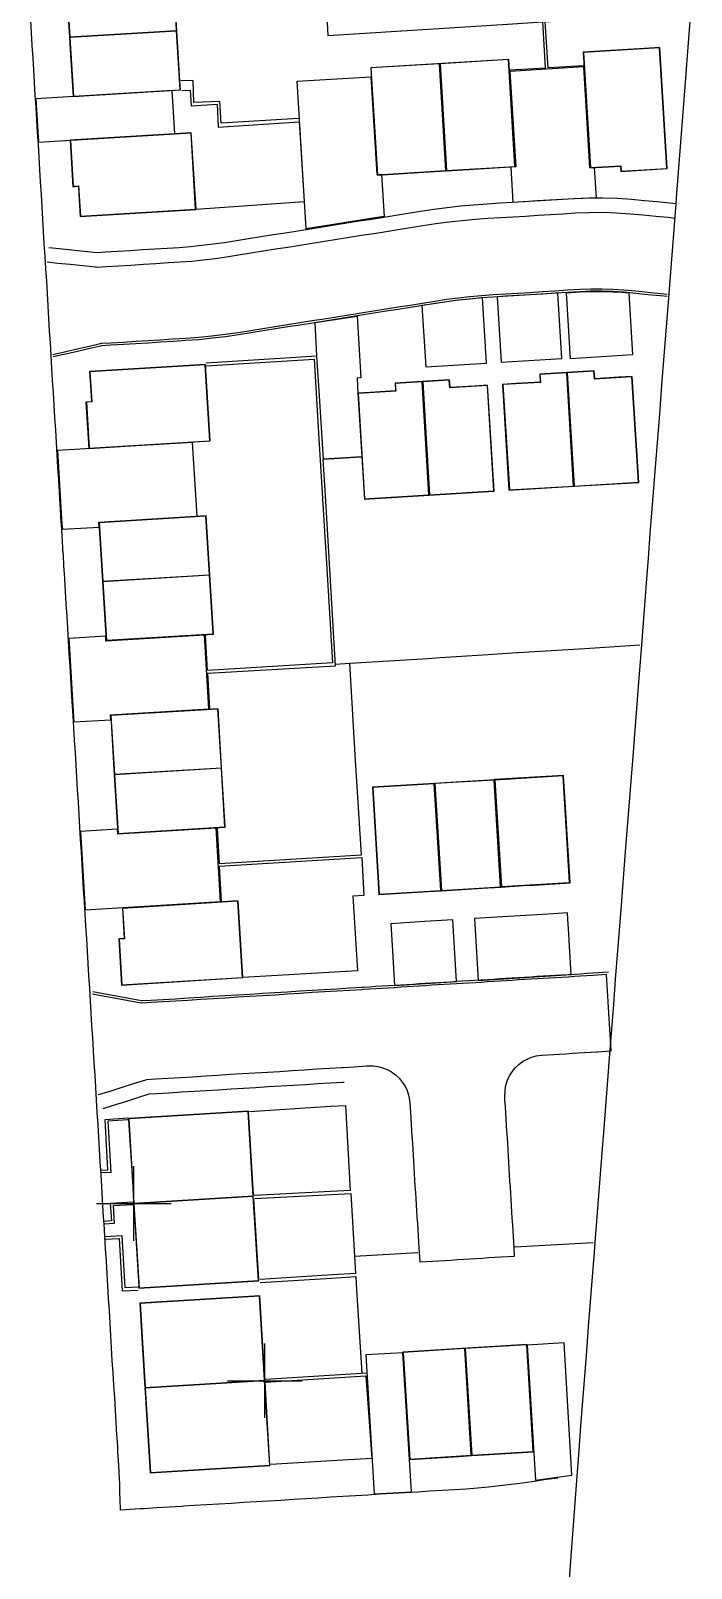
# Model space of a CAD drawing. Header units: metres. Extents: x 347065 to 347457, y 390101 to 390553.
# Drawn here: x 347392.6 to 347445.7, y 390276.9 to 390400.6 of the extents above; entities that cross this region are included whole.
import ezdxf

# ---------------------------------------------------------------- set-up
doc = ezdxf.new("R2010")
doc.units = ezdxf.units.M
doc.header["$PDMODE"] = 2
doc.header["$PDSIZE"] = 3
for name, color, linetype in [('3D_LINES', 130, 'Continuous'), ('PLOTS EXTERNAL LEVEL', 3, 'Continuous'), ('PLOTS FFL', 1, 'Continuous')]:
    doc.layers.add(name, color=color, linetype=linetype)
doc.layers.add('MVK ELEVATED PLOTS EXT LEVEL', color=3, linetype='Continuous', true_color=0x00ff00)

msp = doc.modelspace()

# ---------------------------------------------------------------- linework, layer by layer
at = {"layer": '3D_LINES'}
for points in [[(347403.37, 390405.41, 48.72), (347403.16, 390408.76, 48.88), (347415.99, 390409.53, 49.35), (347416.47, 390400.26, 48.9), (347430.9, 390401.17, 48.9), (347433.72, 390401.35, 48.9), (347433.86, 390399.04, 48.78), (347433.94, 390397.63, 48.78), (347431.12, 390397.46, 48.78)], [(347445.69, 390402.79, 49.32), (347445.31, 390397.93, 49.57), (347445.22, 390396.81, 49.51), (347444.47, 390387.18, 49.01), (347444.44, 390386.72, 48.99), (347443.77, 390378.13, 49.01), (347443.62, 390376.14, 48.98), (347443.46, 390374.14, 48.94), (347443.31, 390372.15, 48.89), (347443.15, 390370.16, 48.85), (347442.99, 390368.16, 48.81), (347442.84, 390366.17, 48.78), (347442.68, 390364.17, 48.75), (347442.53, 390362.18, 48.65), (347442.37, 390360.19, 48.54), (347442.22, 390358.19, 48.43), (347442.06, 390356.2, 48.33), (347441.68, 390351.22, 48.09), (347441.6, 390350.22, 48.04), (347441.44, 390348.22, 47.94), (347440.98, 390342.24, 47.64), (347440.82, 390340.25, 47.56), (347440.67, 390338.25, 47.56), (347440.51, 390336.26, 47.56), (347440.36, 390334.26, 47.59), (347440.05, 390330.28, 47.64), (347439.89, 390328.28, 47.63), (347439.74, 390326.29, 47.54), (347439.58, 390324.29, 47.52), (347439.43, 390322.3, 47.53), (347439.27, 390320.31, 47.5), (347439.12, 390318.31, 47.45), (347438.65, 390312.33, 47.25), (347438.5, 390310.34, 47.18), (347437.94, 390303.15, 46.92), (347437.88, 390302.36, 46.89), (347437.72, 390300.37, 46.81), (347437.57, 390298.37, 46.72), (347437.41, 390296.38, 46.65), (347437.26, 390294.39, 46.61), (347437.1, 390292.39, 46.62), (347436.95, 390290.4, 46.63), (347436.79, 390288.4, 46.64), (347436.64, 390286.41, 46.65), (347436.45, 390283.99, 46.66), (347435.42, 390269.93, 46.7)], [(347437.01, 390397.81, 49.08), (347434.19, 390397.64, 49.08), (347433.93, 390401.36, 49.19), (347445.56, 390402.07, 49.19)], [(347434.95, 390284.19, 46.63), (347434.03, 390284.06, 46.64), (347433.05, 390283.92, 46.65), (347432.11, 390283.78, 46.67), (347431.2, 390283.66, 46.68), (347430.3, 390283.55, 46.68), (347429.39, 390283.46, 46.69), (347428.49, 390283.38, 46.69), (347427.58, 390283.3, 46.69), (347426.66, 390283.24, 46.69), (347425.67, 390283.18, 46.68), (347424.67, 390283.12, 46.68), (347423.67, 390283.06, 46.67), (347422.67, 390283, 46.66), (347421.68, 390282.94, 46.64), (347420.68, 390282.88, 46.63), (347419.68, 390282.82, 46.61), (347418.68, 390282.76, 46.59), (347417.68, 390282.7, 46.57), (347416.68, 390282.64, 46.54), (347415.69, 390282.58, 46.51), (347414.69, 390282.51, 46.48), (347413.69, 390282.45, 46.45), (347412.69, 390282.39, 46.42), (347411.69, 390282.33, 46.38), (347410.7, 390282.27, 46.35), (347409.7, 390282.21, 46.32), (347408.7, 390282.15, 46.28), (347407.7, 390282.09, 46.25), (347406.7, 390282.03, 46.22), (347405.7, 390281.97, 46.18), (347404.88, 390281.92, 46.18), (347404.71, 390281.91, 46.18), (347403.71, 390281.85, 46.17), (347403.69, 390281.84, 46.17), (347402.71, 390281.79, 46.16), (347401.71, 390281.72, 46.16), (347401.69, 390281.72, 46.16), (347401.37, 390281.7, 46.15), (347399.78, 390281.61, 46.14), (347399.75, 390282.51, 46.14), (347399.74, 390282.91, 46.13), (347399.73, 390283.51, 46.13), (347399.72, 390283.66, 46.13), (347399.71, 390284.18, 46.15), (347399.68, 390284.66, 46.16), (347399.62, 390285.66, 46.19), (347399.58, 390286.25, 46.21), (347399.56, 390286.66, 46.23), (347399.51, 390287.45, 46.25), (347399.5, 390287.66, 46.26), (347399.44, 390288.66, 46.3), (347399.38, 390289.65, 46.34), (347399.32, 390290.65, 46.38), (347399.25, 390291.65, 46.42), (347399.19, 390292.65, 46.46), (347399.13, 390293.65, 46.5), (347399.07, 390294.65, 46.54), (347399.01, 390295.64, 46.58), (347398.95, 390296.64, 46.62), (347398.89, 390297.64, 46.66), (347398.83, 390298.64, 46.7), (347398.77, 390299.64, 46.74), (347398.71, 390300.63, 46.78), (347398.65, 390301.63, 46.82), (347398.59, 390302.63, 46.86), (347398.53, 390303.63, 46.9), (347398.46, 390304.63, 46.94), (347398.45, 390304.85, 46.94), (347398.4, 390305.63, 46.98), (347398.34, 390306.62, 47.02), (347398.28, 390307.62, 47.06), (347398.22, 390308.62, 47.1), (347398.2, 390308.96, 47.11), (347398.16, 390309.62, 47.14), (347398.1, 390310.62, 47.18), (347398.04, 390311.61, 47.22), (347397.98, 390312.61, 47.26), (347397.92, 390313.61, 47.3), (347397.86, 390314.61, 47.34), (347397.8, 390315.61, 47.38), (347397.74, 390316.61, 47.42), (347397.67, 390317.6, 47.46), (347397.61, 390318.6, 47.5), (347397.55, 390319.6, 47.54), (347397.49, 390320.6, 47.58), (347397.43, 390321.6, 47.62), (347397.37, 390322.59, 47.66), (347397.31, 390323.59, 47.69), (347397.25, 390324.59, 47.73), (347397.19, 390325.59, 47.76), (347397.13, 390326.59, 47.79), (347397.07, 390327.58, 47.82), (347397.01, 390328.58, 47.84), (347396.95, 390329.58, 47.86), (347396.88, 390330.58, 47.88), (347396.82, 390331.58, 47.9), (347396.76, 390332.58, 47.91), (347396.7, 390333.57, 47.92), (347396.64, 390334.57, 47.93), (347396.58, 390335.57, 47.94), (347396.52, 390336.57, 47.94), (347396.46, 390337.57, 47.94), (347396.4, 390338.56, 47.94), (347396.34, 390339.56, 47.93), (347396.28, 390340.56, 47.93), (347396.22, 390341.56, 47.92), (347396.16, 390342.56, 47.91), (347396.09, 390343.56, 47.89), (347396.03, 390344.55, 47.88), (347395.97, 390345.55, 47.87), (347395.91, 390346.63, 47.85), (347395.85, 390347.55, 47.84), (347395.79, 390348.55, 47.83), (347395.73, 390349.54, 47.82), (347395.67, 390350.54, 47.81), (347395.61, 390351.54, 47.79), (347395.55, 390352.54, 47.78), (347395.49, 390353.54, 47.77), (347395.43, 390354.53, 47.76), (347395.37, 390355.53, 47.74), (347395.3, 390356.53, 47.73), (347395.26, 390357.29, 47.72), (347395.24, 390357.53, 47.74), (347395.19, 390358.49, 47.83), (347395.18, 390358.53, 47.83), (347395.12, 390359.53, 47.82), (347395.06, 390360.49, 47.81), (347395.06, 390360.52, 47.81), (347395, 390361.52, 47.7), (347394.99, 390361.68, 47.68), (347394.94, 390362.52, 47.68), (347394.88, 390363.52, 47.68), (347394.82, 390364.52, 47.68), (347394.76, 390365.51, 47.69), (347394.7, 390366.51, 47.69), (347394.64, 390367.51, 47.7), (347394.58, 390368.51, 47.71), (347394.51, 390369.51, 47.73), (347394.45, 390370.51, 47.74), (347394.39, 390371.5, 47.76), (347394.33, 390372.5, 47.78), (347394.27, 390373.5, 47.81), (347394.21, 390374.5, 47.83), (347394.15, 390375.5, 47.86), (347394.09, 390376.49, 47.89), (347394.03, 390377.49, 47.92), (347393.97, 390378.49, 47.96), (347393.91, 390379.49, 47.99), (347393.85, 390380.49, 48.03), (347393.79, 390381.48, 48.06), (347393.72, 390382.48, 48.1), (347393.66, 390383.48, 48.13), (347393.6, 390384.48, 48.17), (347393.54, 390385.48, 48.2), (347393.48, 390386.48, 48.24), (347393.42, 390387.47, 48.27), (347393.36, 390388.47, 48.31), (347393.3, 390389.47, 48.34), (347393.24, 390390.47, 48.38), (347393.18, 390391.47, 48.41), (347393.12, 390392.46, 48.45), (347393.06, 390393.46, 48.48), (347393, 390394.46, 48.52), (347392.93, 390395.46, 48.55), (347392.87, 390396.46, 48.59), (347392.81, 390397.46, 48.62), (347392.75, 390398.45, 48.66), (347392.69, 390399.45, 48.69), (347392.63, 390400.45, 48.73), (347392.57, 390401.45, 48.76)], [(347414.11, 390393.57, 48.6), (347407.89, 390393.21, 48.72), (347407.78, 390394.95, 48.72), (347405.68, 390394.85, 48.72), (347405.62, 390396.64, 48.72), (347404.63, 390396.6, 48.72)], [(347419.92, 390396.94, 48.78), (347420.4, 390389.06, 48.78), (347420.79, 390389.09, 48.78), (347421, 390385.7, 48.35), (347420.61, 390385.64, 48.35), (347414.72, 390384.71, 48.25), (347413.99, 390396.58, 48.76), (347419.92, 390396.94, 48.78)], [(347436.24, 390387.14, 48.7), (347437.71, 390387.19, 48.73), (347438.07, 390387.19, 48.74), (347437.92, 390389.63, 49.08), (347437.53, 390389.6, 49.08), (347437.04, 390397.73, 49.08), (347431.1, 390397.37, 48.78), (347431.57, 390389.69, 48.78), (347431.17, 390389.67, 48.78), (347431.34, 390386.84, 48.57), (347431.74, 390386.86, 48.58), (347436.24, 390387.14, 48.7)], [(347404.16, 390392.34, 48.34), (347403.95, 390395.83, 48.73), (347392.97, 390395.16, 48.54), (347393.18, 390391.67, 48.42), (347404.16, 390392.34, 48.34)], [(347404.72, 390395.82, 48.42), (347405.4, 390395.85, 48.42), (347405.48, 390394.6, 48.42), (347407.57, 390394.73, 48.42), (347407.65, 390392.89, 48.42), (347414.15, 390393.31, 48.6)], [(347414.15, 390393.31, 48.6), (347414.55, 390386.86, 48.41), (347405.86, 390386.25, 48.35)], [(347444.48, 390386.71, 48.89), (347443.94, 390386.77, 48.87), (347442.94, 390386.86, 48.85), (347441.94, 390386.96, 48.82), (347440.89, 390387.06, 48.8), (347439.74, 390387.14, 48.77), (347438.59, 390387.17, 48.75), (347437.44, 390387.17, 48.72), (347436.3, 390387.12, 48.7), (347435.28, 390387.06, 48.67), (347434.29, 390387, 48.65), (347433.29, 390386.94, 48.62), (347432.29, 390386.88, 48.6), (347431.29, 390386.81, 48.57), (347430.29, 390386.75, 48.55), (347429.28, 390386.69, 48.52), (347428.21, 390386.61, 48.5), (347427.13, 390386.52, 48.48), (347426.05, 390386.39, 48.45), (347424.98, 390386.25, 48.43), (347423.92, 390386.09, 48.41), (347422.93, 390385.93, 48.39), (347421.94, 390385.78, 48.37), (347420.96, 390385.62, 48.35), (347419.97, 390385.46, 48.33), (347418.98, 390385.31, 48.31), (347417.99, 390385.15, 48.3), (347417.01, 390384.99, 48.28), (347416.02, 390384.83, 48.26), (347415.03, 390384.68, 48.25), (347414.04, 390384.52, 48.23), (347413.05, 390384.36, 48.22), (347412.07, 390384.21, 48.21), (347411.08, 390384.05, 48.19), (347410.09, 390383.89, 48.18), (347409.11, 390383.74, 48.17), (347408.15, 390383.58, 48.15), (347407.24, 390383.46, 48.14), (347406.33, 390383.35, 48.13), (347405.42, 390383.25, 48.12), (347404.51, 390383.18, 48.1), (347403.55, 390383.12, 48.09), (347402.56, 390383.06, 48.08), (347401.56, 390383, 48.07), (347400.56, 390382.94, 48.05), (347399.56, 390382.88, 48.04), (347398.56, 390382.82, 48.03), (347397.89, 390382.77, 48.02), (347397.89, 390382.78, 48.02), (347396.88, 390382.88, 48.04), (347395.87, 390382.98, 48.07), (347394.87, 390383.09, 48.1), (347394.01, 390383.18, 48.13)], [(347444.36, 390385.54, 48.84), (347443.82, 390385.6, 48.82), (347442.83, 390385.69, 48.8), (347441.83, 390385.79, 48.77), (347440.79, 390385.89, 48.75), (347439.69, 390385.97, 48.72), (347438.58, 390386, 48.7), (347437.47, 390385.99, 48.67), (347436.36, 390385.95, 48.65), (347435.36, 390385.88, 48.62), (347434.36, 390385.82, 48.6), (347433.36, 390385.76, 48.57), (347432.36, 390385.7, 48.55), (347431.36, 390385.64, 48.52), (347430.36, 390385.58, 48.5), (347429.36, 390385.52, 48.47), (347428.3, 390385.44, 48.45), (347427.25, 390385.35, 48.43), (347426.19, 390385.23, 48.4), (347425.14, 390385.09, 48.38), (347424.11, 390384.93, 48.36), (347423.12, 390384.77, 48.34), (347422.13, 390384.62, 48.32), (347421.14, 390384.46, 48.3), (347420.15, 390384.3, 48.28), (347419.17, 390384.15, 48.26), (347418.18, 390383.99, 48.25), (347417.19, 390383.83, 48.23), (347416.2, 390383.67, 48.21), (347415.21, 390383.52, 48.2), (347414.23, 390383.36, 48.18), (347413.24, 390383.2, 48.17), (347412.25, 390383.05, 48.16), (347411.26, 390382.89, 48.14), (347410.28, 390382.73, 48.13), (347409.29, 390382.57, 48.12), (347408.32, 390382.42, 48.1), (347407.39, 390382.29, 48.09), (347406.46, 390382.18, 48.08), (347405.53, 390382.08, 48.07), (347404.59, 390382.01, 48.05), (347403.62, 390381.95, 48.04), (347402.63, 390381.89, 48.03), (347401.63, 390381.83, 48.02), (347400.63, 390381.76, 48), (347399.63, 390381.7, 47.99), (347398.63, 390381.64, 47.98), (347397.87, 390381.6, 47.97), (347397.77, 390381.61, 47.97), (347396.76, 390381.71, 47.99), (347395.75, 390381.82, 48.02), (347394.75, 390381.92, 48.05), (347393.89, 390382.01, 48.08)], [(347443.76, 390379.42, 48.84), (347443.22, 390379.48, 48.82), (347442.23, 390379.57, 48.8), (347441.23, 390379.67, 48.77), (347440.28, 390379.76, 48.75), (347439.39, 390379.82, 48.72), (347438.5, 390379.85, 48.7), (347437.61, 390379.84, 48.67), (347436.72, 390379.81, 48.65), (347435.73, 390379.75, 48.62), (347434.73, 390379.69, 48.6), (347433.73, 390379.62, 48.57), (347432.73, 390379.56, 48.55), (347431.74, 390379.5, 48.52), (347430.74, 390379.44, 48.5), (347429.75, 390379.38, 48.47), (347428.81, 390379.31, 48.45), (347427.87, 390379.23, 48.43), (347426.94, 390379.12, 48.4), (347426.01, 390379, 48.38), (347425.07, 390378.86, 48.36), (347424.08, 390378.7, 48.34), (347423.09, 390378.54, 48.32), (347422.11, 390378.39, 48.3), (347421.12, 390378.23, 48.28), (347420.13, 390378.07, 48.26), (347419.14, 390377.92, 48.25), (347418.16, 390377.76, 48.23), (347417.17, 390377.6, 48.21), (347416.18, 390377.44, 48.2), (347415.19, 390377.29, 48.18), (347414.21, 390377.13, 48.17), (347413.22, 390376.97, 48.16), (347412.23, 390376.82, 48.14), (347411.24, 390376.66, 48.13), (347410.25, 390376.5, 48.12), (347409.24, 390376.34, 48.1), (347408.2, 390376.19, 48.09), (347407.14, 390376.07, 48.08), (347406.09, 390375.96, 48.07), (347405.03, 390375.87, 48.05), (347404, 390375.81, 48.04), (347403, 390375.75, 48.03), (347402, 390375.69, 48.02), (347401, 390375.63, 48), (347400.01, 390375.56, 47.99), (347399.01, 390375.5, 47.98), (347398.24, 390375.46, 47.97), (347398.15, 390375.44, 47.97), (347397.16, 390375.21, 47.94), (347396.17, 390374.98, 47.92), (347395.18, 390374.76, 47.89), (347394.34, 390374.56, 47.87)], [(347443.75, 390379.25, 48.86), (347443.2, 390379.3, 48.85), (347442.21, 390379.4, 48.82), (347441.22, 390379.5, 48.8), (347440.27, 390379.59, 48.77), (347439.38, 390379.65, 48.75), (347438.5, 390379.67, 48.72), (347437.62, 390379.67, 48.7), (347436.73, 390379.63, 48.67), (347435.74, 390379.57, 48.65), (347434.74, 390379.51, 48.62), (347433.74, 390379.45, 48.6), (347432.74, 390379.39, 48.57), (347431.75, 390379.33, 48.55), (347430.75, 390379.27, 48.52), (347429.76, 390379.21, 48.5), (347428.82, 390379.14, 48.48), (347427.89, 390379.05, 48.45), (347426.96, 390378.95, 48.43), (347426.03, 390378.83, 48.41), (347425.09, 390378.68, 48.39), (347424.11, 390378.53, 48.37), (347423.12, 390378.37, 48.35), (347422.13, 390378.21, 48.33), (347421.15, 390378.06, 48.31), (347420.16, 390377.9, 48.29), (347419.17, 390377.74, 48.27), (347418.18, 390377.59, 48.26), (347417.2, 390377.43, 48.24), (347416.21, 390377.27, 48.22), (347415.22, 390377.11, 48.21), (347414.23, 390376.96, 48.19), (347413.25, 390376.8, 48.18), (347412.26, 390376.64, 48.17), (347411.27, 390376.49, 48.15), (347410.28, 390376.33, 48.14), (347409.27, 390376.17, 48.13), (347408.22, 390376.02, 48.12), (347407.16, 390375.89, 48.1), (347406.1, 390375.78, 48.09), (347405.04, 390375.7, 48.08), (347404.01, 390375.63, 48.07), (347403.01, 390375.57, 48.05), (347402.01, 390375.51, 48.04), (347401.02, 390375.45, 48.03), (347400.02, 390375.39, 48.02), (347399.02, 390375.33, 48), (347398.27, 390375.28, 47.99), (347398.18, 390375.26, 47.99), (347397.2, 390375.04, 47.97), (347396.21, 390374.81, 47.94), (347395.22, 390374.59, 47.92), (347394.38, 390374.39, 47.9)], [(347430.08, 390379.22, 48.51), (347430.4, 390373.98, 48.88), (347435.27, 390374.27, 48.88), (347434.95, 390379.52, 48.63), (347430.08, 390379.22, 48.51)], [(347440.96, 390374.56, 48.81), (347435.97, 390374.25, 48.88), (347435.65, 390379.56, 48.65), (347437.14, 390379.65, 48.68), (347438.63, 390379.66, 48.73), (347440.12, 390379.6, 48.77), (347440.66, 390379.55, 48.78), (347440.96, 390374.56, 48.81)], [(347424.03, 390378.52, 48.36), (347424.34, 390373.6, 48.72), (347429.21, 390373.9, 48.72), (347428.89, 390379.15, 48.48), (347426.75, 390378.92, 48.42), (347424.62, 390378.61, 48.38), (347424.03, 390378.52, 48.36)], [(347418.81, 390377.68, 48.27), (347419.11, 390372.7, 48.73), (347418.81, 390372.68, 48.76), (347418.88, 390371.49, 48.88), (347419.19, 390366.35, 48.78), (347416.1, 390366.16, 48.53), (347415.79, 390371.27, 48.53), (347415.59, 390374.45, 48.42), (347415.43, 390377.15, 48.21), (347418.81, 390377.68, 48.27)], [(347415.59, 390374.44, 48.42), (347406.67, 390373.9, 47.78)], [(347406.69, 390373.68, 47.78), (347415.35, 390374.2, 48.22), (347415.71, 390368.25, 48.22), (347415.9, 390365.2, 48.27), (347416.08, 390362.11, 48.33), (347416.37, 390357.35, 48.21), (347416.83, 390349.77, 48.21), (347406.79, 390349.15, 47.92), (347406.63, 390351.99, 47.85)], [(347405.95, 390361.58, 47.83), (347405.59, 390367.51, 47.78), (347394.72, 390366.85, 47.7), (347395.08, 390360.92, 47.69), (347395.11, 390360.52, 47.69), (347398.07, 390360.7, 47.85), (347398.04, 390361.1, 47.85), (347405.95, 390361.58, 47.83)], [(347406.98, 390346.1, 48), (347406.81, 390348.94, 47.92), (347417.08, 390349.55, 48.03), (347416.3, 390362.78, 48.53), (347416.09, 390366.16, 48.53), (347419.14, 390366.35, 48.78)], [(347406.9, 390346.07, 48), (347406.53, 390352, 47.85), (347398.62, 390351.52, 47.85), (347398.6, 390351.92, 47.85), (347395.63, 390351.74, 47.79), (347395.66, 390351.34, 47.8), (347396.02, 390345.41, 47.87), (347396.04, 390345.02, 47.88), (347399.01, 390345.2, 48), (347398.98, 390345.59, 48), (347406.9, 390346.07, 48)], [(347417.08, 390349.67, 48.01), (347418.22, 390349.74, 48.03), (347424.51, 390350.14, 48.04), (347425.5, 390350.2, 48.04), (347429.35, 390350.45, 48.06), (347431.28, 390350.57, 48.06), (347437.12, 390350.94, 48.08), (347441.56, 390351.22, 48.09)], [(347407.56, 390336.45, 48), (347407.73, 390333.63, 48), (347409.53, 390333.74, 48), (347419.17, 390334.33, 47.57), (347418.7, 390341.93, 47.67), (347418.22, 390349.74, 48.01)], [(347407.83, 390330.57, 47.75), (347407.47, 390336.48, 48), (347399.57, 390336, 48), (347399.54, 390336.4, 48), (347396.58, 390336.22, 47.94), (347396.95, 390329.9, 47.87), (347407.83, 390330.57, 47.75)], [(347407.92, 390330.58, 47.75), (347407.75, 390333.41, 47.75), (347411.2, 390333.62, 47.75), (347419.19, 390334.12, 47.57), (347419.37, 390331.07, 47.55), (347418.48, 390331.01, 47.57), (347418.84, 390325.01, 47.73), (347409.63, 390324.45, 47.75)], [(347426.8, 390324.13, 47.64), (347426.51, 390329.1, 47.68), (347424.24, 390328.96, 47.69), (347423.08, 390328.89, 47.65), (347421.52, 390328.79, 47.64), (347421.65, 390326.57, 47.71), (347421.81, 390323.82, 47.7), (347426.8, 390324.13, 47.64)], [(347436.04, 390324.7, 47.52), (347435.87, 390327.44, 47.53), (347435.84, 390327.97, 47.54), (347435.77, 390329.15, 47.54), (347435.74, 390329.66, 47.55), (347434.61, 390329.59, 47.61), (347432.39, 390329.45, 47.66), (347430.98, 390329.37, 47.66), (347428.25, 390329.2, 47.68), (347428.55, 390324.23, 47.62), (347436.04, 390324.7, 47.52)], [(347439.03, 390324.88, 47.5), (347437.78, 390324.8, 47.5), (347437.28, 390324.77, 47.51), (347436.78, 390324.74, 47.51), (347436.28, 390324.71, 47.52), (347435.78, 390324.68, 47.53), (347435.28, 390324.65, 47.53), (347434.78, 390324.62, 47.54), (347434.28, 390324.59, 47.54), (347433.78, 390324.56, 47.55), (347433.28, 390324.53, 47.56), (347432.79, 390324.49, 47.56), (347432.29, 390324.46, 47.57), (347431.79, 390324.43, 47.58), (347431.29, 390324.4, 47.58), (347430.79, 390324.37, 47.59), (347430.29, 390324.34, 47.59), (347429.79, 390324.31, 47.6), (347429.29, 390324.28, 47.61), (347428.79, 390324.25, 47.61), (347428.29, 390324.22, 47.62), (347427.8, 390324.19, 47.63), (347427.3, 390324.16, 47.63), (347426.8, 390324.13, 47.64), (347426.3, 390324.09, 47.64), (347425.8, 390324.06, 47.65), (347425.3, 390324.03, 47.66), (347424.8, 390324, 47.66), (347424.3, 390323.97, 47.67), (347423.8, 390323.94, 47.68), (347423.3, 390323.91, 47.68), (347422.8, 390323.88, 47.69), (347422.31, 390323.85, 47.69), (347421.81, 390323.82, 47.7), (347421.31, 390323.79, 47.71), (347420.81, 390323.76, 47.71), (347420.31, 390323.73, 47.72), (347419.81, 390323.69, 47.72), (347419.31, 390323.66, 47.73), (347419.19, 390323.66, 47.73), (347418.2, 390323.6, 47.74), (347417.2, 390323.53, 47.75), (347416.2, 390323.47, 47.75), (347415.2, 390323.41, 47.76), (347414.2, 390323.35, 47.76), (347413.21, 390323.29, 47.77), (347412.21, 390323.23, 47.77), (347411.21, 390323.16, 47.77), (347410.21, 390323.1, 47.77), (347409.21, 390323.04, 47.76), (347408.21, 390322.98, 47.76), (347407.22, 390322.92, 47.76), (347406.22, 390322.86, 47.75), (347405.22, 390322.8, 47.74), (347404.22, 390322.73, 47.73), (347403.22, 390322.67, 47.73), (347402.23, 390322.61, 47.71), (347401.51, 390322.57, 47.7), (347401.47, 390322.57, 47.7), (347400.46, 390322.76, 47.7), (347399.44, 390322.95, 47.7), (347398.43, 390323.14, 47.7), (347397.57, 390323.3, 47.69)], [(347398.03, 390315.04, 47.41), (347398.87, 390315.3, 47.43), (347399.85, 390315.61, 47.45), (347400.83, 390315.92, 47.47), (347401.82, 390316.23, 47.5), (347401.88, 390316.25, 47.5), (347402.62, 390316.3, 47.51), (347403.61, 390316.36, 47.52), (347404.61, 390316.42, 47.53), (347405.61, 390316.48, 47.54), (347406.61, 390316.54, 47.55), (347407.61, 390316.61, 47.55), (347408.6, 390316.67, 47.56), (347409.6, 390316.73, 47.56), (347410.6, 390316.79, 47.56), (347411.6, 390316.85, 47.56), (347412.6, 390316.91, 47.56), (347413.59, 390316.97, 47.56), (347414.59, 390317.04, 47.56), (347415.59, 390317.1, 47.55), (347416.59, 390317.16, 47.55), (347417.59, 390317.22, 47.54), (347417.69, 390317.23, 47.54), (347418.58, 390317.28, 47.53), (347419.58, 390317.34, 47.52), (347419.67, 390317.35, 47.52), (347420.1, 390317.35, 47.52), (347420.49, 390317.3, 47.51), (347420.87, 390317.2, 47.5), (347421.24, 390317.05, 47.48), (347421.59, 390316.86, 47.47), (347421.91, 390316.63, 47.45), (347422.2, 390316.36, 47.43), (347422.45, 390316.05, 47.41), (347422.67, 390315.72, 47.39), (347422.84, 390315.36, 47.37), (347422.96, 390314.99, 47.35), (347423.04, 390314.59, 47.33), (347423.06, 390314.36, 47.32), (347423.1, 390313.66, 47.29), (347423.14, 390313.16, 47.27), (347423.17, 390312.66, 47.25), (347423.2, 390312.16, 47.23), (347423.23, 390311.66, 47.21), (347423.26, 390311.16, 47.19), (347423.29, 390310.66, 47.17), (347423.32, 390310.16, 47.15), (347423.35, 390309.66, 47.13), (347423.38, 390309.17, 47.11), (347423.41, 390308.67, 47.09), (347423.44, 390308.17, 47.07), (347423.47, 390307.67, 47.05), (347423.5, 390307.17, 47.03), (347423.54, 390306.67, 47.01), (347423.57, 390306.17, 46.99), (347423.6, 390305.67, 46.97), (347423.63, 390305.17, 46.95), (347423.66, 390304.67, 46.93), (347423.69, 390304.17, 46.91), (347423.72, 390303.68, 46.89), (347423.75, 390303.18, 46.87), (347423.78, 390302.68, 46.85), (347423.8, 390302.33, 46.84), (347423.85, 390301.58, 46.84), (347425.39, 390301.67, 46.83), (347425.89, 390301.7, 46.82), (347426.39, 390301.73, 46.81), (347426.89, 390301.76, 46.81), (347427.39, 390301.79, 46.8), (347427.89, 390301.83, 46.8), (347428.39, 390301.86, 46.79), (347428.89, 390301.89, 46.78), (347429.39, 390301.92, 46.78), (347429.88, 390301.95, 46.77), (347430.38, 390301.98, 46.76), (347431.48, 390302.05, 46.76), (347431.44, 390302.76, 46.77), (347431.39, 390303.59, 46.79), (347431.36, 390304.09, 46.81), (347431.33, 390304.59, 46.83), (347431.3, 390305.09, 46.85), (347431.27, 390305.59, 46.87), (347431.24, 390306.09, 46.89), (347431.2, 390306.59, 46.91), (347431.17, 390307.08, 46.93), (347431.14, 390307.58, 46.95), (347431.11, 390308.08, 46.97), (347431.08, 390308.58, 46.99), (347431.05, 390309.08, 47.01), (347431.02, 390309.58, 47.03), (347430.99, 390310.08, 47.05), (347430.96, 390310.58, 47.07), (347430.93, 390311.08, 47.09), (347430.9, 390311.58, 47.11), (347430.87, 390312.07, 47.13), (347430.84, 390312.57, 47.15), (347430.8, 390313.07, 47.17), (347430.77, 390313.57, 47.19), (347430.74, 390314.07, 47.21), (347430.71, 390314.57, 47.23), (347430.7, 390314.81, 47.24), (347430.72, 390315.43, 47.27), (347430.78, 390315.81, 47.29), (347430.9, 390316.19, 47.3), (347431.07, 390316.55, 47.32), (347431.28, 390316.88, 47.33), (347431.53, 390317.19, 47.34), (347431.82, 390317.47, 47.35), (347432.13, 390317.7, 47.36), (347432.48, 390317.9, 47.36), (347432.85, 390318.05, 47.36), (347433.23, 390318.15, 47.36), (347433.64, 390318.21, 47.35), (347433.67, 390318.21, 47.35), (347434.61, 390318.27, 47.34), (347435.1, 390318.3, 47.33), (347435.6, 390318.33, 47.33), (347436.1, 390318.36, 47.32), (347436.6, 390318.39, 47.31), (347437.1, 390318.42, 47.31), (347437.6, 390318.45, 47.3), (347438.1, 390318.49, 47.3), (347438.16, 390318.49, 47.3), (347439.25, 390318.56, 47.29), (347439.06, 390321.63, 47.38), (347438.87, 390324.69, 47.47), (347437.79, 390324.63, 47.48), (347437.29, 390324.6, 47.48), (347436.79, 390324.57, 47.49), (347436.29, 390324.54, 47.49), (347435.79, 390324.5, 47.5), (347435.29, 390324.47, 47.51), (347434.79, 390324.44, 47.51), (347434.29, 390324.41, 47.52), (347433.79, 390324.38, 47.53), (347433.3, 390324.35, 47.53), (347432.8, 390324.32, 47.54), (347432.3, 390324.29, 47.54), (347431.8, 390324.26, 47.55), (347431.3, 390324.23, 47.56), (347430.8, 390324.2, 47.56), (347430.3, 390324.17, 47.57), (347429.8, 390324.14, 47.58), (347429.3, 390324.1, 47.58), (347428.8, 390324.07, 47.59), (347428.31, 390324.04, 47.59), (347427.81, 390324.01, 47.6), (347427.31, 390323.98, 47.61), (347426.81, 390323.95, 47.61), (347426.31, 390323.92, 47.62), (347425.81, 390323.89, 47.63), (347425.31, 390323.86, 47.63), (347424.81, 390323.83, 47.64), (347424.31, 390323.8, 47.64), (347423.81, 390323.77, 47.65), (347423.31, 390323.74, 47.66), (347422.82, 390323.7, 47.66), (347422.32, 390323.67, 47.67), (347421.82, 390323.64, 47.68), (347421.32, 390323.61, 47.68), (347420.82, 390323.58, 47.69), (347420.32, 390323.55, 47.69), (347419.82, 390323.52, 47.7), (347419.32, 390323.49, 47.7), (347419.2, 390323.48, 47.7), (347418.21, 390323.42, 47.71), (347417.21, 390323.36, 47.72), (347416.21, 390323.3, 47.73), (347415.21, 390323.24, 47.73), (347414.21, 390323.17, 47.74), (347413.22, 390323.11, 47.74), (347412.22, 390323.05, 47.74), (347411.22, 390322.99, 47.74), (347410.22, 390322.93, 47.74), (347409.22, 390322.87, 47.74), (347408.23, 390322.8, 47.74), (347407.23, 390322.74, 47.73), (347406.23, 390322.68, 47.73), (347405.23, 390322.62, 47.72), (347404.23, 390322.56, 47.71), (347403.23, 390322.5, 47.7), (347402.24, 390322.44, 47.69), (347401.5, 390322.39, 47.68), (347401.44, 390322.4, 47.68), (347400.42, 390322.59, 47.68), (347399.41, 390322.78, 47.67), (347398.4, 390322.96, 47.67), (347397.54, 390323.12, 47.67)], [(347398.39, 390313.92, 47.46), (347399.22, 390314.18, 47.48), (347400.21, 390314.49, 47.5), (347401.19, 390314.8, 47.52), (347402.09, 390315.09, 47.55), (347402.69, 390315.12, 47.56), (347403.69, 390315.19, 47.57), (347404.68, 390315.25, 47.58), (347405.68, 390315.31, 47.59), (347406.68, 390315.37, 47.6), (347407.68, 390315.43, 47.6), (347408.68, 390315.49, 47.61), (347409.67, 390315.56, 47.61), (347410.67, 390315.62, 47.61), (347411.67, 390315.68, 47.61), (347412.67, 390315.74, 47.61), (347413.67, 390315.8, 47.61), (347414.66, 390315.86, 47.61), (347415.66, 390315.92, 47.6), (347416.66, 390315.99, 47.6), (347417.66, 390316.05, 47.59), (347417.77, 390316.05, 47.59)], [(347410.15, 390313.68, 47.35), (347416.68, 390314.1, 47.6), (347417.88, 390314.17, 47.6), (347418.25, 390307.33, 47.1), (347410.54, 390306.93, 47.35)], [(347398.21, 390308.95, 47.11), (347398.78, 390308.99, 47.11), (347398.55, 390313.04, 47.35), (347400.39, 390313.17, 47.35)], [(347400.38, 390313, 47.5), (347398.77, 390312.91, 47.5), (347399.02, 390308.78, 47.35), (347398.23, 390308.74, 47.1)], [(347400.78, 390306.39, 47.35), (347398.96, 390306.28, 47.35), (347399.05, 390304.88, 47.06), (347398.47, 390304.84, 46.94)], [(347410.58, 390306.67, 46.9), (347418.3, 390307.08, 47.1), (347418.6, 390302.03, 46.9), (347423.71, 390302.33, 46.84)], [(347400.8, 390306.18, 47.05), (347399.19, 390306.08, 47.05), (347399.27, 390304.67, 46.98), (347398.49, 390304.62, 46.94)], [(347398.55, 390303.62, 46.9), (347399.9, 390303.69, 47.05), (347400.14, 390299.52, 47.05), (347401.2, 390299.57, 47.05)], [(347398.56, 390303.4, 46.9), (347398.56, 390303.4, 46.9), (347399.69, 390303.46, 46.87), (347399.91, 390299.25, 46.78), (347401.22, 390299.3, 46.75)], [(347431.51, 390302.79, 46.77), (347437.8, 390303.15, 46.92)], [(347418.61, 390302.03, 46.9), (347418.69, 390300.65, 46.78)], [(347418.69, 390300.65, 46.78), (347416.84, 390300.54, 46.78), (347411.03, 390300.16, 46.75)], [(347411.03, 390299.93, 46.6), (347416.77, 390300.28, 46.78), (347418.72, 390300.41, 46.78)], [(347418.71, 390300.41, 46.78), (347418.78, 390299.32, 46.79), (347419.2, 390292.63, 46.65)], [(347419.53, 390294.09, 46.68), (347420.19, 390282.91, 46.62), (347423.18, 390283.09, 46.66), (347422.49, 390294.27, 46.7), (347419.53, 390294.09, 46.68)], [(347432.5, 390294.88, 46.7), (347433.16, 390284.01, 46.65), (347436.09, 390284.42, 46.64), (347435.46, 390295.07, 46.64), (347432.5, 390294.88, 46.7)], [(347411.46, 390292.14, 46.6), (347419.61, 390292.66, 46.65)], [(347411.46, 390291.91, 46.3), (347419.53, 390292.42, 46.65)], [(347419.53, 390292.42, 46.65), (347420.01, 390285.76, 46.65), (347417.67, 390285.63, 46.6), (347411.87, 390285.28, 46.3)]]:
    msp.add_polyline3d(points, dxfattribs=at)
at = {"layer": 'MVK ELEVATED PLOTS EXT LEVEL'}
for p in [(347400.85, 390306.27, 46.83), (347411.4, 390292.02, 46.3)]:
    msp.add_point(p, dxfattribs=at)
at = {"layer": 'PLOTS EXTERNAL LEVEL'}
for points in [[(347404.32, 390400.64, 48.72), (347404.03, 390405.4, 48.72), (347395.39, 390404.88, 48.72), (347395.61, 390401.36, 48.88), (347395.68, 390400.11, 48.88), (347395.74, 390399.12, 48.88), (347395.97, 390395.34, 48.42), (347404.61, 390395.87, 48.42), (347404.57, 390396.59, 48.72), (347404.32, 390400.64, 48.72)], [(347443.16, 390399.29, 49.22), (347441.51, 390399.19, 49.08), (347437, 390398.92, 49.08), (347437.56, 390389.61, 49.08), (347440, 390389.75, 49.08), (347440.02, 390389.31, 49.08), (347443.75, 390389.54, 49.08), (347443.16, 390399.29, 49.22)], [(347431.54, 390389.7, 48.78), (347431.01, 390398.33, 48.78), (347419.91, 390397.66, 48.78), (347420.43, 390389.02, 48.78), (347424.17, 390389.25, 48.92), (347425.98, 390389.36, 48.92), (347427.8, 390389.47, 48.92), (347431.54, 390389.7, 48.78)], [(347425.46, 390398, 48.78), (347425.46, 390398, 48.78)], [(347431.01, 390398.33, 48.78), (347431.01, 390398.33, 48.78)], [(347405.48, 390392.42, 48.35), (347395.73, 390391.82, 48.35), (347395.96, 390388.09, 48.35), (347396.4, 390388.12, 48.35), (347396.43, 390387.52, 48.5), (347396.55, 390385.68, 48.35), (347405.86, 390386.25, 48.35), (347405.48, 390392.42, 48.35)], [(347405.48, 390392.42, 48.35), (347405.48, 390392.42, 48.35)], [(347406.61, 390373.79, 47.78), (347397.3, 390373.23, 47.78), (347397.42, 390371.28, 47.92), (347397.45, 390370.79, 47.78), (347397.01, 390370.76, 47.78), (347397.24, 390367.03, 47.78), (347406.99, 390367.63, 47.78), (347406.61, 390373.79, 47.78)], [(347406.61, 390373.79, 47.78), (347406.61, 390373.79, 47.78)], [(347435.69, 390373.13, 48.72), (347433.5, 390373, 48.72), (347433.54, 390372.37, 48.72), (347431.61, 390372.25, 48.88), (347430.51, 390372.18, 48.88), (347431.03, 390363.66, 48.72), (347436.25, 390363.98, 48.72)], [(347436.25, 390363.98, 48.72), (347441.47, 390364.3, 48.72), (347440.95, 390372.82, 48.88), (347439.88, 390372.75, 48.88), (347437.93, 390372.63, 48.72), (347437.89, 390373.26, 48.72), (347435.69, 390373.13, 48.72)], [(347424.06, 390372.42, 48.72), (347421.87, 390372.29, 48.72), (347421.9, 390371.66, 48.72), (347419.89, 390371.53, 48.88), (347418.88, 390371.47, 48.88), (347419.19, 390366.36, 48.78), (347419.4, 390362.95, 48.72), (347424.62, 390363.27, 48.72)], [(347424.62, 390363.27, 48.72), (347429.83, 390363.59, 48.72), (347429.31, 390372.11, 48.72), (347428.25, 390372.04, 48.88), (347426.29, 390371.92, 48.72), (347426.25, 390372.55, 48.72), (347424.06, 390372.42, 48.72)], [(347406.98, 390356.84, 47.85), (347406.68, 390361.61, 47.85), (347398.04, 390361.07, 47.85), (347398.29, 390357.21, 48), (347398.34, 390356.32, 48)], [(347406.68, 390361.61, 47.85), (347406.68, 390361.61, 47.85)], [(347398.34, 390356.32, 48), (347398.4, 390355.41, 48), (347398.64, 390351.56, 47.85), (347407.27, 390352.09, 47.85), (347406.98, 390356.86, 47.85)], [(347407.92, 390341.32, 48), (347407.63, 390346.09, 48), (347399, 390345.56, 48), (347399.23, 390341.69, 48.15), (347399.29, 390340.79, 48.15), (347399.34, 390339.91, 48.15), (347399.58, 390336.03, 48), (347408.21, 390336.55, 48), (347407.92, 390341.32, 48)], [(347407.63, 390346.09, 48), (347407.63, 390346.09, 48)], [(347407.92, 390341.32, 48), (347407.92, 390341.32, 48)], [(347425.04, 390340.08, 47.55), (347420.05, 390339.78, 47.55), (347420.57, 390331.14, 47.55), (347424.53, 390331.38, 47.7), (347425.56, 390331.44, 47.7)], [(347429.86, 390340.37, 47.55), (347425.04, 390340.08, 47.55)], [(347430.4, 390331.74, 47.7), (347432.17, 390331.85, 47.7), (347433.06, 390331.9, 47.7), (347435.94, 390332.08, 47.55), (347435.42, 390340.71, 47.55), (347429.87, 390340.38, 47.55)], [(347435.42, 390340.71, 47.55), (347435.42, 390340.71, 47.55)], [(347425.57, 390331.44, 47.7), (347429.34, 390331.67, 47.7), (347430.39, 390331.74, 47.7)], [(347409.25, 390330.62, 47.75), (347399.94, 390330.04, 47.75), (347400.06, 390328.07, 47.9), (347400.09, 390327.6, 47.75), (347399.65, 390327.58, 47.75), (347399.88, 390323.85, 47.75), (347409.63, 390324.45, 47.75), (347409.25, 390330.62, 47.75)], [(347409.25, 390330.62, 47.75), (347409.25, 390330.62, 47.75)], [(347410.08, 390313.7, 47.35), (347400.43, 390313.11, 47.35), (347400.44, 390313, 47.5), (347400.72, 390308.47, 47.37), (347400.77, 390307.61, 47.35), (347400.84, 390306.39, 47.35)], [(347410.49, 390306.94, 47.35), (347410.08, 390313.7, 47.35)], [(347410.08, 390313.7, 47.58), (347410.08, 390313.7, 47.58)], [(347400.85, 390306.18, 47.05), (347401.26, 390299.6, 47.05), (347401.26, 390299.46, 46.75), (347410.91, 390300.05, 46.6), (347410.9, 390300.15, 46.75), (347410.51, 390306.65, 46.9)], [(347410.5, 390306.87, 46.83), (347410.5, 390306.87, 46.83)], [(347410.98, 390298.85, 46.6), (347401.34, 390298.26, 46.75), (347401.51, 390295.43, 46.75), (347401.75, 390291.47, 46.45)], [(347411.39, 390292.13, 46.6), (347410.98, 390298.85, 46.6)], [(347410.98, 390298.85, 46.53), (347410.98, 390298.85, 46.53)], [(347433.01, 390286.3, 46.7), (347432.48, 390294.93, 46.7), (347422.5, 390294.32, 46.7), (347423.03, 390285.69, 46.7), (347427.03, 390285.93, 46.85), (347428.02, 390285.99, 46.85), (347428.99, 390286.05, 46.85), (347433.01, 390286.3, 46.7)], [(347427.49, 390294.63, 46.7), (347427.49, 390294.63, 46.7)], [(347432.48, 390294.93, 46.7), (347432.48, 390294.93, 46.7)], [(347401.75, 390291.41, 46.45), (347401.8, 390290.69, 46.45), (347401.88, 390289.32, 46.45), (347402.17, 390284.61, 46.3), (347411.81, 390285.2, 46.3), (347411.41, 390291.9, 46.3)], [(347411.4, 390292.02, 46.3), (347411.4, 390292.02, 46.3)]]:
    msp.add_polyline3d(points, dxfattribs=at)
at = {"layer": 'PLOTS FFL'}
for points in [[(347404.01, 390405.38, 48.88), (347395.42, 390404.86, 48.88), (347395.71, 390400.14, 48.88), (347404.29, 390400.66, 48.88), (347404.01, 390405.38, 48.88)], [(347404.3, 390400.61, 48.88), (347395.71, 390400.09, 48.88), (347396, 390395.37, 48.88), (347404.58, 390395.89, 48.88), (347404.3, 390400.61, 48.88)], [(347443.14, 390399.26, 49.22), (347437.02, 390398.89, 49.22), (347437.58, 390389.63, 49.22), (347440.02, 390389.78, 49.22), (347440.05, 390389.34, 49.22), (347443.72, 390389.56, 49.22), (347443.14, 390399.26, 49.22)], [(347425.44, 390397.97, 48.92), (347419.93, 390397.64, 48.92), (347420.45, 390389.05, 48.92), (347425.96, 390389.39, 48.92), (347425.44, 390397.97, 48.92)], [(347430.99, 390398.31, 48.92), (347425.49, 390397.97, 48.92), (347426.01, 390389.39, 48.92), (347431.51, 390389.72, 48.92), (347430.99, 390398.31, 48.92)], [(347405.46, 390392.39, 48.5), (347395.76, 390391.8, 48.5), (347395.98, 390388.12, 48.5), (347396.42, 390388.15, 48.5), (347396.57, 390385.71, 48.5), (347405.83, 390386.27, 48.5), (347405.46, 390392.39, 48.5)], [(347406.59, 390373.76, 47.92), (347397.33, 390373.2, 47.92), (347397.48, 390370.77, 47.92), (347397.04, 390370.74, 47.92), (347397.26, 390367.06, 47.92), (347406.96, 390367.65, 47.92), (347406.59, 390373.76, 47.92)], [(347435.67, 390373.1, 48.88), (347433.52, 390372.97, 48.88), (347433.56, 390372.34, 48.88), (347430.54, 390372.16, 48.88), (347431.06, 390363.69, 48.88), (347436.22, 390364, 48.88), (347435.67, 390373.1, 48.88)], [(347440.92, 390372.79, 48.88), (347437.9, 390372.61, 48.88), (347437.86, 390373.24, 48.88), (347435.72, 390373.11, 48.88), (347436.27, 390364, 48.88), (347441.44, 390364.32, 48.88), (347440.92, 390372.79, 48.88)], [(347424.04, 390372.39, 48.88), (347421.89, 390372.26, 48.88), (347421.93, 390371.63, 48.88), (347418.91, 390371.45, 48.88), (347419.42, 390362.98, 48.88), (347424.59, 390363.29, 48.88), (347424.04, 390372.39, 48.88)], [(347429.29, 390372.08, 48.88), (347426.27, 390371.9, 48.88), (347426.23, 390372.53, 48.88), (347424.09, 390372.4, 48.88), (347424.64, 390363.29, 48.88), (347429.81, 390363.61, 48.88), (347429.29, 390372.08, 48.88)], [(347406.66, 390361.58, 48), (347398.07, 390361.05, 48), (347398.36, 390356.34, 48), (347406.95, 390356.87, 48), (347406.66, 390361.58, 48)], [(347406.95, 390356.83, 48), (347398.37, 390356.29, 48), (347398.66, 390351.59, 48), (347407.25, 390352.11, 48), (347406.95, 390356.83, 48)], [(347407.61, 390346.06, 48.15), (347399.02, 390345.54, 48.15), (347399.31, 390340.82, 48.15), (347407.9, 390341.34, 48.15), (347407.61, 390346.06, 48.15)], [(347407.9, 390341.29, 48.15), (347399.31, 390340.77, 48.15), (347399.6, 390336.05, 48.15), (347408.19, 390336.58, 48.15), (347407.9, 390341.29, 48.15)], [(347425.01, 390340.05, 47.7), (347420.07, 390339.75, 47.7), (347420.6, 390331.17, 47.7), (347425.54, 390331.47, 47.7), (347425.01, 390340.05, 47.7)], [(347429.84, 390340.35, 47.7), (347425.07, 390340.06, 47.7), (347425.59, 390331.47, 47.7), (347430.36, 390331.76, 47.7), (347429.84, 390340.35, 47.7)], [(347435.39, 390340.69, 47.7), (347429.9, 390340.35, 47.7), (347430.42, 390331.77, 47.7), (347435.91, 390332.1, 47.7), (347435.39, 390340.69, 47.7)], [(347409.22, 390330.59, 47.9), (347399.96, 390330.02, 47.9), (347400.11, 390327.58, 47.9), (347399.67, 390327.55, 47.9), (347399.9, 390323.87, 47.9), (347409.6, 390324.47, 47.9), (347409.22, 390330.59, 47.9)], [(347410.06, 390313.67, 47.5), (347400.46, 390313.09, 47.5), (347400.87, 390306.31, 47.5), (347410.47, 390306.9, 47.5), (347410.06, 390313.67, 47.5)], [(347410.47, 390306.85, 47.05), (347400.87, 390306.26, 47.05), (347401.29, 390299.49, 47.05), (347410.88, 390300.07, 47.05), (347410.47, 390306.85, 47.05)], [(347410.96, 390298.82, 46.75), (347401.36, 390298.24, 46.75), (347401.78, 390291.46, 46.75), (347411.37, 390292.05, 46.75), (347410.96, 390298.82, 46.75)], [(347427.47, 390294.6, 46.85), (347422.53, 390294.3, 46.85), (347423.05, 390285.71, 46.85), (347427.99, 390286.02, 46.85), (347427.47, 390294.6, 46.85)], [(347432.46, 390294.91, 46.85), (347427.52, 390294.6, 46.85), (347428.04, 390286.02, 46.85), (347432.98, 390286.32, 46.85), (347432.46, 390294.91, 46.85)], [(347411.38, 390292, 46.45), (347401.78, 390291.41, 46.45), (347402.19, 390284.64, 46.45), (347411.79, 390285.22, 46.45), (347411.38, 390292, 46.45)]]:
    msp.add_polyline3d(points, dxfattribs=at)

doc.saveas('drawing.dxf')
